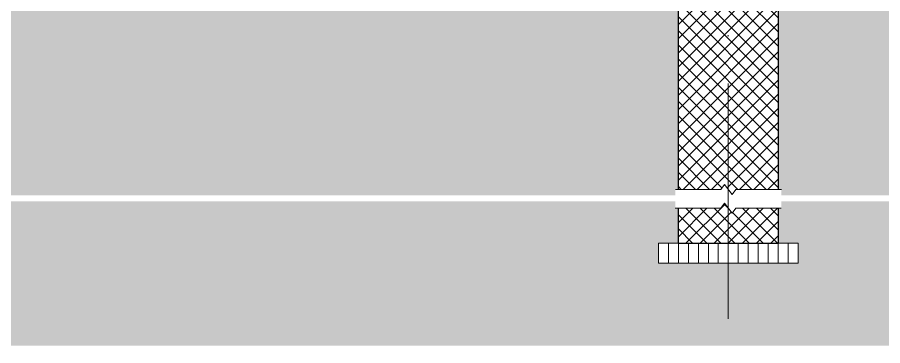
# Model space of a CAD drawing. Header units: centimetres. Extents: x 0 to 25250, y 0 to 2250.
# Drawn here: x 9647.1 to 10080.4, y 1203.9 to 1368 of the extents above; entities that cross this region are included whole.
import ezdxf

# ---------------------------------------------------------------- set-up
doc = ezdxf.new("R2010")
doc.units = ezdxf.units.CM
doc.linetypes.add('20-View-1$0$Dash dot', pattern=[79.375, 31.75, -23.8125, 0, -23.8125])
for name, color, linetype, lineweight in [('A-DETL', 7, 'Continuous', 9), ('A-DETL-GENF', 7, 'Continuous', 9), ('A-DETL-MBND', 7, 'Continuous', 9), ('A-FLOR-PATT', 7, 'Continuous', 9), ('A-WALL-PATT', 7, 'Continuous', 9), ('S-GRID', 7, 'Continuous', 9)]:
    doc.layers.add(name, color=color, linetype=linetype, lineweight=lineweight)
pattern_1 = [(45, (10368.9557, 1691.626), (-3.535534, 3.535534), []), (135, (10368.9557, 1691.626), (-3.535534, -3.535534), [])]
pattern_2 = [(0, (10368.956, 1691.626), (19.05, 19.05), [19.05, -19.05]), (0, (10368.956, 1698.77), (19.05, 19.05), [19.05, -19.05]), (0, (10368.956, 1705.913), (19.05, 19.05), [19.05, -19.05]), (90, (10371.337, 1708.295), (-19.05, 19.05), [19.05, -19.05]), (90, (10378.48, 1708.295), (-19.05, 19.05), [19.05, -19.05]), (90, (10385.625, 1708.295), (-19.05, 19.05), [19.05, -19.05])]

# ---------------------------------------------------------------- blocks, each defined once
blk = doc.blocks.new('TEC-BREAKLINE - M_Break Line-2500870-1-1')
at = {"layer": 'A-DETL-GENF'}
for p, q in [((-1761.05, -111.46), (-1762.95, -114)), ((-1757.24, -116.54), (-1761.05, -111.46)), ((-1762.95, -114), (-1785.63, -114)), ((-1755.33, -114), (-1757.24, -116.54)), ((-1732.57, -114), (-1755.33, -114))]:
    blk.add_line(p, q, dxfattribs=at)
blk = doc.blocks.new('TEC-BREAKLINE - M_Break Line-V26-1-1')
at = {"layer": 'A-DETL-GENF'}
for p, q in [((-1762.95, -123.37), (-1761.05, -120.83)), ((-1761.05, -120.83), (-1757.24, -125.91)), ((-1785.72, -123.37), (-1762.95, -123.37)), ((-1757.24, -125.91), (-1755.33, -123.37)), ((-1755.33, -123.37), (-1732.66, -123.37))]:
    blk.add_line(p, q, dxfattribs=at)

msp = doc.modelspace()

# ---------------------------------------------------------------- hatches: boundary and pattern name
at = {"layer": 'A-DETL-GENF'}
h = msp.add_hatch(dxfattribs=at)
h.set_pattern_fill('FP1_13', color=256, style=0, pattern_type=2)
h.set_pattern_definition(pattern_2)
h.paths.add_polyline_path([(11256.99, 1278.99), (11371.03, 1278.99), (11371.03, 1365.96), (11150.62, 1365.96), (11150.62, 1295.96), (11145.62, 1295.96), (11145.62, 1281.96), (11147.25, 1281.96), (11147.25, 1278.99), (11245.85, 1278.99)])
h.paths.add_polyline_path([(9569.14, 1278.99), (9569.14, 1281.96), (9570.62, 1281.96), (9570.62, 1295.96), (9555.62, 1295.96), (9555.62, 1365.96), (9368.16, 1365.96), (9368.16, 1278.99), (9568.5, 1278.99)])
h.paths.add_polyline_path([(9626.91, 1278.99), (9976.64, 1278.99), (9976.64, 1281.96), (9978.12, 1281.96), (9978.12, 1385.96), (9620.62, 1385.96), (9620.62, 1281.96), (9622.2, 1281.96), (9622.2, 1278.99)])
h.paths.add_polyline_path([(10029.7, 1278.99), (10619.14, 1278.99), (10619.14, 1281.96), (10620.62, 1281.96), (10620.62, 1385.96), (10028.12, 1385.96), (10028.12, 1281.96), (10029.7, 1281.96), (10029.7, 1279.42)])
h.paths.add_polyline_path([(11113.76, 1278.99), (11113.76, 1281.96), (11115.62, 1281.96), (11115.62, 1375.96), (10670.62, 1375.96), (10670.62, 1281.96), (10672.2, 1281.96), (10672.2, 1278.99), (11109.56, 1278.99)])
h = msp.add_hatch(dxfattribs=at)
h.set_pattern_fill('FP1_13', color=256, style=0, pattern_type=2)
h.set_pattern_definition(pattern_2)
h.paths.add_polyline_path([(10369.6, 1203.9), (11371.03, 1203.9), (11371.03, 1275.96), (11147.35, 1275.96), (11147.35, 1272.59), (11145.62, 1272.59), (11145.62, 1255.09), (11155.62, 1255.09), (11155.62, 1245.09), (11105.62, 1245.09), (11105.62, 1255.09), (11115.62, 1255.09), (11115.62, 1272.59), (11113.61, 1272.59), (11113.61, 1275.96), (10672.1, 1275.96), (10672.1, 1272.59), (10670.62, 1272.59), (10670.62, 1255.09), (10680.62, 1255.09), (10680.62, 1245.09), (10610.62, 1245.09), (10610.62, 1255.09), (10620.62, 1255.09), (10620.62, 1272.59), (10619.04, 1272.59), (10619.04, 1275.96), (10029.6, 1275.96), (10029.6, 1272.59), (10028.12, 1272.59), (10028.12, 1255.09), (10038.12, 1255.09), (10038.12, 1245.09), (9968.12, 1245.09), (9968.12, 1255.09), (9978.12, 1255.09), (9978.12, 1272.59), (9976.54, 1272.59), (9976.54, 1275.96), (9622.1, 1275.96), (9622.1, 1272.59), (9620.62, 1272.59), (9620.62, 1255.09), (9630.62, 1255.09), (9630.62, 1245.09), (9560.62, 1245.09), (9560.62, 1255.09), (9570.62, 1255.09), (9570.62, 1272.59), (9569.04, 1272.59), (9569.04, 1275.96), (9368.16, 1275.96), (9368.16, 1203.9), (9924.8, 1203.9)])
at = {"layer": 'A-FLOR-PATT', "true_color": 0x787878}
h = msp.add_hatch(dxfattribs=at)
h.set_pattern_fill('FP1_14', color=8, style=0, pattern_type=2)
h.set_pattern_definition([(270, (10348.1187, 1215.965), (5, 3e-16), [])])
h.paths.add_polyline_path([(11155.62, 1245.09), (11155.62, 1255.09), (11105.62, 1255.09), (11105.62, 1245.09), (11139.53, 1245.09)])
h.paths.add_polyline_path([(9630.62, 1245.09), (9630.62, 1255.09), (9560.62, 1255.09), (9560.62, 1245.09), (9620.62, 1245.09)])
h.paths.add_polyline_path([(9968.12, 1245.09), (10038.12, 1245.09), (10038.12, 1255.09), (9968.12, 1255.09)])
h.paths.add_polyline_path([(10680.62, 1245.09), (10680.62, 1255.09), (10610.62, 1255.09), (10610.62, 1245.09)])
at = {"layer": 'A-WALL-PATT'}
h = msp.add_hatch(dxfattribs=at)
h.set_pattern_fill('FP1_11', color=256, style=0, pattern_type=2)
h.set_pattern_definition(pattern_1)
h.paths.add_polyline_path([(10005.02, 1279.42), (10006.93, 1281.96), (10028.12, 1281.96), (10028.12, 1385.96), (9978.12, 1385.96), (9978.12, 1281.96), (9999.31, 1281.96), (10001.21, 1284.5), (10003.12, 1281.96)])
h = msp.add_hatch(dxfattribs=at)
h.set_pattern_fill('FP1_11', color=256, style=0, pattern_type=2)
h.set_pattern_definition(pattern_1)
h.paths.add_polyline_path([(9978.12, 1255.09), (10028.12, 1255.09), (10028.12, 1272.59), (10006.93, 1272.59), (10005.02, 1270.05), (10001.21, 1275.13), (9999.31, 1272.59), (9978.12, 1272.59)])

# ---------------------------------------------------------------- linework, layer by layer
at = {"layer": 'A-DETL', "color": 7, "lineweight": 30}
for p, q in [((9978.12, 1281.96), (9978.12, 1385.96)), ((10028.12, 1385.96), (10028.12, 1281.96)), ((9978.12, 1255.09), (9978.12, 1272.59)), ((10028.12, 1272.59), (10028.12, 1255.09)), ((9978.12, 1255.09), (10028.12, 1255.09))]:
    msp.add_line(p, q, dxfattribs=at)
at = {"layer": 'A-DETL-MBND'}
for p, q in [((9968.12, 1245.09), (9968.12, 1255.09)), ((9968.12, 1255.09), (9978.12, 1255.09)), ((10028.12, 1255.09), (10038.12, 1255.09)), ((10038.12, 1255.09), (10038.12, 1245.09)), ((10038.12, 1245.09), (9968.12, 1245.09))]:
    msp.add_line(p, q, dxfattribs=at)
at = {"layer": 'S-GRID', "color": 1, "linetype": '20-View-1$0$Dash dot', "lineweight": 18, "true_color": 0xff0000}
msp.add_line((10003.12, 1303.22), (10003.12, 2048.06), dxfattribs=at)
at = {"layer": 'S-GRID', "color": 1, "lineweight": 18, "true_color": 0xff0000}
msp.add_line((10003.12, 1217.34), (10003.12, 1303.22), dxfattribs=at)

# ---------------------------------------------------------------- block references
at = {"layer": 'A-DETL-GENF'}
for name in ['TEC-BREAKLINE - M_Break Line-2500870-1-1', 'TEC-BREAKLINE - M_Break Line-V26-1-1']:
    msp.add_blockref(name, (11762.26, 1395.96), dxfattribs=at)

doc.saveas('drawing.dxf')
